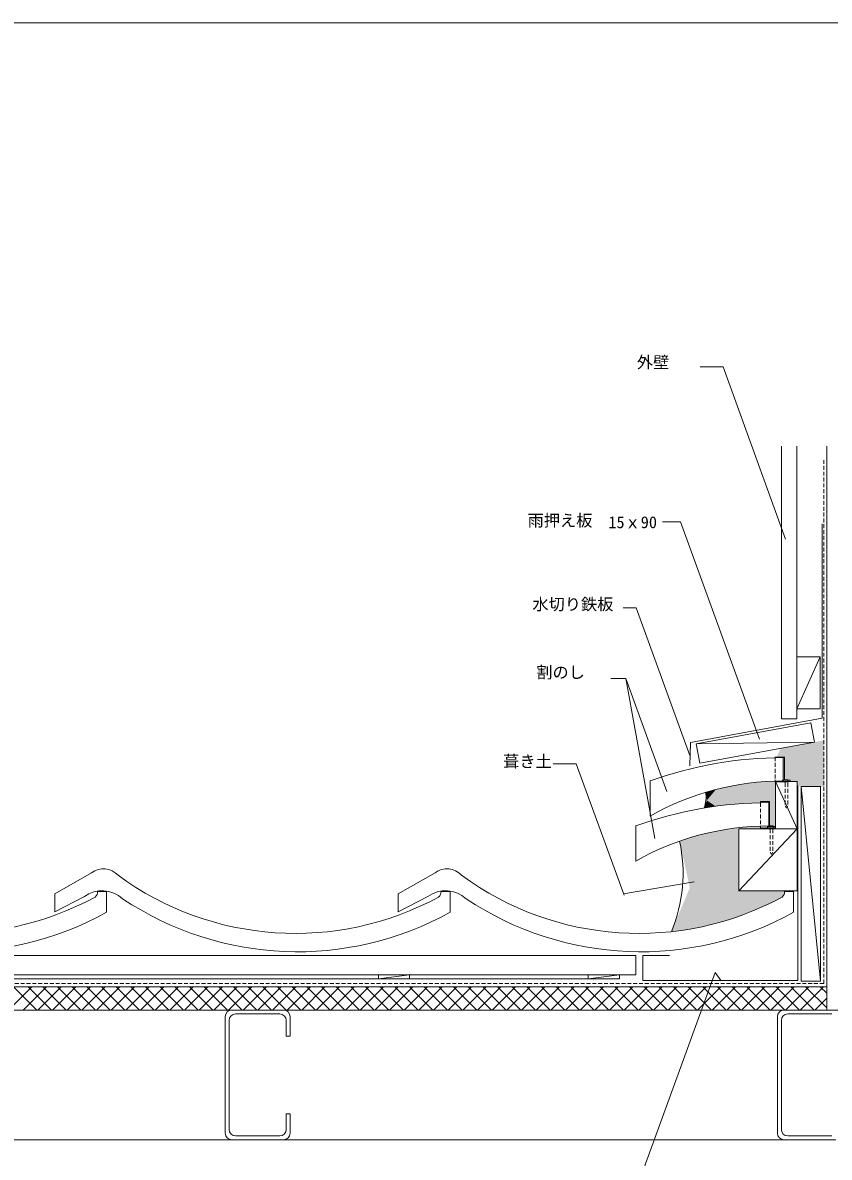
# Model space of a CAD drawing. Units: millimetres, scale not verified. Extents: x -203 to 197, y -138 to 132.
# Drawn here: x -61.8 to 62.7, y -43.3 to 131.6 of the extents above; entities that cross this region are included whole.
import ezdxf
from ezdxf.enums import TextEntityAlignment as Align

# ---------------------------------------------------------------- set-up
doc = ezdxf.new("R2010")
doc.units = ezdxf.units.MM
doc.header["$LTSCALE"] = 0.5
doc.linetypes.add('DASHED1', pattern=[1.8, 1.2, -0.6])
for name, color, linetype, lineweight in [('0-0', 5, 'Continuous', 18), ('1-0', 3, 'Continuous', 18), ('1-1', 4, 'Continuous', 18), ('1-2', 3, 'Continuous', 18), ('1-3', 7, 'Continuous', 18), ('1-4', 5, 'Continuous', 18)]:
    doc.layers.add(name, color=color, linetype=linetype, lineweight=lineweight)
doc.layers.add('1-5_ADD_LINE', color=8, linetype='Continuous')
doc.styles.add('ＭＳ ゴシック', font='')
doc.styles.get('ＭＳ ゴシック').set_extended_font_data('MS Gothic')

msp = doc.modelspace()

# ---------------------------------------------------------------- linework, layer by layer
at = {"layer": '0-0'}
msp.add_line((-203.2432, 131.6351), (196.7568, 131.6351), dxfattribs=at)
at = {"layer": '1-0'}
for p, q in [((35.0315, 14.7194), (35.0315, 9.3194)), ((32.8112, 7.7812), (32.8112, 2.3812)), ((-51.1657, 0.5521), (-56.8374, -2.6729)), ((1.8343, 0.552), (-3.8373, -2.6729)), ((-56.8374, -2.6729), (-56.8374, -5.4729)), ((-52.2649, -3.1042), (-56.8374, -5.4729)), ((-50.2268, -2.3301), (-48.8373, -2.3301)), ((-48.8373, -2.3301), (-48.8373, -5.5114)), ((-48.8373, -2.3301), (-48.8373, -5.5114)), ((-3.8373, -2.6729), (-3.8373, -5.4729)), ((0.7351, -3.1042), (-3.8373, -5.4729)), ((2.7732, -2.3301), (4.1627, -2.3301)), ((4.1627, -2.3301), (4.1627, -5.5114)), ((4.1627, -2.3301), (4.1627, -5.5114)), ((4.1627, -2.3301), (4.1627, -5.5114)), ((55.7732, -2.3301), (57.1627, -2.3301)), ((57.1627, -2.3301), (57.1627, -5.5114)), ((57.1627, -2.3301), (57.1627, -5.5114))]:
    msp.add_line(p, q, dxfattribs=at)
msp.add_lwpolyline([(2.7733, -2.3301), (4.1627, -2.3301), (4.1627, -5.5114)], dxfattribs=at)
for centre, radius, start, end in [((55.5315, -41.8486), 60.168, 90, 109.92029), ((55.5315, -26.8926), 41.612, 90, 119.51465), ((53.3112, -48.7868), 60.168, 90, 109.92029), ((53.3112, -33.8308), 41.612, 90, 119.51465), ((-72.7046, 37.492), 46.2741, 233.73811, 298.51938), ((-49.3259, -1.8964), 3.0627, 42.69055, 126.92075), ((-19.7047, 37.492), 46.2741, 233.73811, 298.51938), ((3.6742, -1.8964), 3.0627, 42.69055, 126.92075), ((33.2954, 37.492), 46.2741, 233.73811, 298.51938), ((-72.3977, 36.9313), 48.5435, 236.25316, 299.03502), ((-49.5126, -6.8228), 4.6263, 47.12305, 126.50717), ((-51.2667, -2.3595), 1.0402, 309.08185, 1.61447), ((-19.3977, 36.9313), 48.5435, 236.25316, 299.03502), ((3.4875, -6.8228), 4.6263, 47.12305, 126.50717), ((1.7333, -2.3595), 1.0402, 309.08185, 1.61447), ((1.7334, -2.3595), 1.0402, 309.08185, 1.61447), ((33.6023, 36.9313), 48.5435, 236.25316, 299.03502), ((54.7334, -2.3595), 1.0402, 309.08185, 1.61447)]:
    msp.add_arc(centre, radius, start, end, dxfattribs=at)
at = {"layer": '1-1', "color": 7}
for p, q in [((55.2703, 24.2794), (55.2703, 66.3649)), ((57.6703, 24.2794), (57.6703, 66.3649)), ((62.2703, 50.7904), (62.2703, 66.3649)), ((62.2703, 50.7904), (62.2703, -20.6007)), ((61.2703, 33.8411), (57.6703, 25.8411)), ((55.2703, 24.2794), (57.6703, 24.2794)), ((42.1257, 20.437), (60.3716, 20.7292)), ((54.3291, 18.3998), (55.7387, 18.3998)), ((55.7387, 18.3998), (55.7387, 14.9179)), ((54.3291, 14.8757), (54.3291, 14.569)), ((56.2884, 14.569), (54.3291, 14.569)), ((54.3793, 14.6271), (57.7183, 7.32)), ((55.4473, 14.8382), (55.4473, 14.6179)), ((55.4473, 14.8382), (56.6473, 14.8382)), ((55.4473, 14.6179), (56.6473, 14.6179)), ((55.8451, 14.9179), (55.7387, 14.9179)), ((56.2884, 14.9179), (55.8451, 14.9179)), ((55.8473, 14.6179), (55.8473, 14.3981)), ((56.2473, 14.6179), (56.2473, 14.3981)), ((56.2884, 14.569), (56.2884, 14.9179)), ((56.6473, 14.6179), (56.6473, 14.8382)), ((58.3092, 13.8484), (61.3093, -16.1516)), ((52.0345, 11.3505), (52.0345, 11.5567)), ((53.444, 11.5567), (52.0345, 11.5567)), ((53.444, 11.5567), (53.444, 7.7871)), ((57.7209, 7.3345), (48.7209, -2.2106)), ((52.0345, 7.745), (52.0345, 7.4382)), ((53.9937, 7.4382), (52.0345, 7.4382)), ((53.1527, 7.7075), (53.1527, 7.4871)), ((53.1527, 7.7075), (54.3527, 7.7075)), ((53.1527, 7.4871), (54.3527, 7.4871)), ((53.5505, 7.7871), (53.444, 7.7871)), ((53.9937, 7.7871), (53.5505, 7.7871)), ((53.5527, 7.4871), (53.5527, 7.2674)), ((53.9527, 7.4871), (53.9527, 7.2674)), ((53.9937, 7.4382), (53.9937, 7.7871)), ((54.3527, 7.4871), (54.3527, 7.7075)), ((57.7209, 7.3345), (57.7209, -2.2106)), ((-83.6866, -12.1735), (32.8331, -12.1735)), ((32.8331, -12.1735), (32.8331, -15.1735)), ((-143.5135, -15.1735), (32.8331, -15.1735)), ((-6.9049, -15.7736), (-2.1049, -15.1736)), ((25.4762, -15.7736), (30.2762, -15.1736)), ((-143.5135, -15.7736), (30.2762, -15.7736)), ((62.2703, -17.0007), (-143.5135, -17.0007)), ((61.3093, -16.1516), (58.3092, -16.1516)), ((62.2703, -20.6007), (-143.5135, -20.6007)), ((62.2703, -20.6007), (64.6703, -20.6007)), ((63.6703, -40.6007), (-143.5135, -40.6007))]:
    msp.add_line(p, q, dxfattribs=at)
at = {"layer": '1-1', "color": 3, "linetype": 'DASHED1'}
for q in [(61.8058, 64.389), (-143.5135, -16.5014)]:
    msp.add_line((61.8058, -16.5014), q, dxfattribs=at)
at = {"layer": '1-1', "color": 3}
for p, q in [((41.2418, 20.6636), (41.1322, 17.0478)), ((57.8031, -16.0263), (57.8031, 13.9737)), ((33.8881, -16.0263), (57.8031, -16.0263)), ((-21.5322, -20.6007), (-29.5322, -20.6007)), ((63.6703, -20.6007), (55.6703, -20.6007)), ((-30.5322, -39.6007), (-30.5322, -21.6007)), ((-29.9322, -39.0007), (-29.9322, -22.2007)), ((-22.1322, -21.2007), (-28.9322, -21.2007)), ((-21.1322, -22.2007), (-21.1322, -24.6007)), ((-20.5322, -21.6007), (-20.5322, -24.6007)), ((54.6703, -39.6007), (54.6703, -21.6007)), ((55.2703, -39.0007), (55.2703, -22.2007)), ((63.0703, -21.2007), (56.2703, -21.2007)), ((-21.1322, -24.6007), (-20.5322, -24.6007)), ((-20.5322, -36.6007), (-21.1322, -36.6007)), ((-21.1322, -39.0007), (-21.1322, -36.6007)), ((-20.5322, -39.6007), (-20.5322, -36.6007)), ((-28.9322, -40.0007), (-22.1322, -40.0007)), ((56.2703, -40.0007), (63.0703, -40.0007)), ((-29.5322, -40.6007), (-21.5322, -40.6007))]:
    msp.add_line(p, q, dxfattribs=at)
at = {"layer": '1-1', "color": 7, "linetype": 'DASHED1'}
for p, q in [((54.3291, 18.3998), (54.3291, 14.8757)), ((55.8473, 14.3981), (55.8473, 10.8995)), ((52.0345, 11.3505), (52.0345, 7.745)), ((55.8473, 10.8995), (56.0473, 10.5238)), ((53.5527, 7.2674), (53.5527, 3.7687)), ((53.5527, 3.7687), (53.7527, 3.393))]:
    msp.add_line(p, q, dxfattribs=at)
at = {"layer": '1-1'}
for p, q in [((-63.9988, -20.6007), (-60.3988, -17.0007)), ((-63.1823, -17.0007), (-59.5823, -20.6007)), ((-61.7361, -20.6007), (-58.1361, -17.0007)), ((-60.9196, -17.0007), (-57.3196, -20.6007)), ((-59.4733, -20.6007), (-55.8733, -17.0007)), ((-58.6568, -17.0007), (-55.0568, -20.6007)), ((-57.2106, -20.6007), (-53.6106, -17.0007)), ((-56.3941, -17.0007), (-52.7941, -20.6007)), ((-54.9478, -20.6007), (-51.3479, -17.0007)), ((-54.1314, -17.0007), (-50.5314, -20.6007)), ((-52.6851, -20.6007), (-49.0851, -17.0007)), ((-51.8687, -17.0007), (-48.2687, -20.6007)), ((-50.4224, -20.6007), (-46.8224, -17.0007)), ((-49.6059, -17.0007), (-46.0059, -20.6007)), ((-48.1596, -20.6007), (-44.5596, -17.0007)), ((-47.3432, -17.0007), (-43.7432, -20.6007)), ((-45.8969, -20.6007), (-42.2969, -17.0007)), ((-45.0805, -17.0007), (-41.4804, -20.6007)), ((-43.6341, -20.6007), (-40.0341, -17.0007)), ((-42.8177, -17.0007), (-39.2177, -20.6007)), ((-41.3714, -20.6007), (-37.7714, -17.0007)), ((-40.555, -17.0007), (-36.955, -20.6007)), ((-39.1087, -20.6007), (-35.5087, -17.0007)), ((-38.2922, -17.0007), (-34.6922, -20.6007)), ((-36.8459, -20.6007), (-33.2459, -17.0007)), ((-36.0295, -17.0007), (-32.4295, -20.6007)), ((-34.5832, -20.6007), (-30.9832, -17.0007)), ((-33.7668, -17.0007), (-30.1668, -20.6007)), ((-32.3204, -20.6007), (-28.7205, -17.0007)), ((-31.504, -17.0007), (-27.904, -20.6007)), ((-30.0577, -20.6007), (-26.4577, -17.0007)), ((-29.2413, -17.0007), (-25.6413, -20.6007)), ((-27.795, -20.6007), (-24.195, -17.0007)), ((-26.9786, -17.0007), (-23.3786, -20.6007)), ((-25.5322, -20.6007), (-21.9322, -17.0007)), ((-24.7158, -17.0007), (-21.1158, -20.6007)), ((-23.2695, -20.6007), (-19.6695, -17.0007)), ((-22.4531, -17.0007), (-18.8531, -20.6007)), ((-21.0067, -20.6007), (-17.4067, -17.0007)), ((-20.1903, -17.0007), (-16.5903, -20.6007)), ((-18.744, -20.6007), (-15.144, -17.0007)), ((-17.9276, -17.0007), (-14.3276, -20.6007)), ((-16.4813, -20.6007), (-12.8813, -17.0007)), ((-15.6649, -17.0007), (-12.0649, -20.6007)), ((-14.2185, -20.6007), (-10.6185, -17.0007)), ((-13.4021, -17.0007), (-9.8022, -20.6007)), ((-11.9558, -20.6007), (-8.3558, -17.0007)), ((-11.1394, -17.0007), (-7.5394, -20.6007)), ((-9.693, -20.6007), (-6.0931, -17.0007)), ((-8.8767, -17.0007), (-5.2767, -20.6007)), ((-7.4303, -20.6007), (-3.8303, -17.0007)), ((-6.614, -17.0007), (-3.014, -20.6007)), ((-5.1676, -20.6007), (-1.5676, -17.0007)), ((-4.3512, -17.0007), (-0.7512, -20.6007)), ((-2.9048, -20.6007), (0.6952, -17.0007)), ((-2.0885, -17.0007), (1.5115, -20.6007)), ((-0.6421, -20.6007), (2.9579, -17.0007)), ((0.1742, -17.0007), (3.7742, -20.6007)), ((1.6207, -20.6007), (5.2207, -17.0007)), ((2.437, -17.0007), (6.037, -20.6007)), ((3.8834, -20.6007), (7.4834, -17.0007)), ((4.6997, -17.0007), (8.2997, -20.6007)), ((6.1462, -20.6007), (9.7462, -17.0007)), ((6.9625, -17.0007), (10.5625, -20.6007)), ((8.4089, -20.6007), (12.0089, -17.0007)), ((9.2252, -17.0007), (12.8252, -20.6007)), ((10.6716, -20.6007), (14.2716, -17.0007)), ((11.4879, -17.0007), (15.0879, -20.6007)), ((12.9344, -20.6007), (16.5344, -17.0007)), ((13.7507, -17.0007), (17.3507, -20.6007)), ((15.1971, -20.6007), (18.7971, -17.0007)), ((16.0134, -17.0007), (19.6134, -20.6007)), ((17.4598, -20.6007), (21.0599, -17.0007)), ((18.2762, -17.0007), (21.8762, -20.6007)), ((19.7226, -20.6007), (23.3226, -17.0007)), ((20.5389, -17.0007), (24.1389, -20.6007)), ((21.9854, -20.6007), (25.5854, -17.0007)), ((22.8016, -17.0007), (26.4016, -20.6007)), ((24.2481, -20.6007), (27.8481, -17.0007)), ((25.0644, -17.0007), (28.6644, -20.6007)), ((26.5109, -20.6007), (30.1109, -17.0007)), ((27.3271, -17.0007), (30.9271, -20.6007)), ((28.7736, -20.6007), (32.3736, -17.0007)), ((29.5898, -17.0007), (33.1898, -20.6007)), ((31.0364, -20.6007), (34.6363, -17.0007)), ((31.8525, -17.0007), (35.4525, -20.6007)), ((33.2991, -20.6007), (36.8991, -17.0007)), ((34.1153, -17.0007), (37.7153, -20.6007)), ((35.5618, -20.6007), (39.1618, -17.0007)), ((36.378, -17.0007), (39.978, -20.6007)), ((37.8246, -20.6007), (41.4245, -17.0007)), ((38.6407, -17.0007), (42.2407, -20.6007)), ((40.0873, -20.6007), (43.6873, -17.0007)), ((40.9035, -17.0007), (44.5035, -20.6007)), ((42.3501, -20.6007), (45.95, -17.0007)), ((43.1662, -17.0007), (46.7662, -20.6007)), ((44.6128, -20.6007), (48.2128, -17.0007)), ((45.429, -17.0007), (49.029, -20.6007)), ((46.8755, -20.6007), (50.4755, -17.0007)), ((47.6917, -17.0007), (51.2917, -20.6007)), ((49.1383, -20.6007), (52.7383, -17.0007)), ((49.9544, -17.0007), (53.5544, -20.6007)), ((51.401, -20.6007), (55.001, -17.0007)), ((52.2172, -17.0007), (55.8172, -20.6007)), ((53.6638, -20.6007), (57.2638, -17.0007)), ((54.4799, -17.0007), (58.0799, -20.6007)), ((55.9265, -20.6007), (59.5265, -17.0007)), ((56.7426, -17.0007), (60.3427, -20.6007)), ((58.1892, -20.6007), (61.7893, -17.0007)), ((59.0054, -17.0007), (62.2703, -20.2657)), ((61.2681, -17.0007), (62.2703, -18.0029)), ((60.452, -20.6007), (62.2703, -18.7824))]:
    msp.add_line(p, q, dxfattribs=at)
at = {"layer": '1-1', "color": 3}
for points in [[(41.2418, 20.6636), (61.5533, 24.384), (61.5533, 36.389)], [(33.8881, -16.0263), (33.8881, -12.1735), (37.997, -12.1735)]]:
    msp.add_lwpolyline(points, dxfattribs=at)
at = {"layer": '1-1', "color": 7}
for points in [[(57.6703, 25.8411), (57.6703, 33.8411), (61.2703, 33.8411), (61.2703, 25.8411)], [(42.6662, 17.4861), (42.1257, 20.437), (59.8311, 23.6801), (60.3716, 20.7292)], [(54.3793, 7.32), (57.7183, 7.32), (57.7183, 14.6271), (54.3793, 14.6271)], [(-6.9049, -15.7736), (-6.9049, -15.1736), (-2.1049, -15.1736), (-2.1049, -15.7736)], [(25.4762, -15.7736), (25.4762, -15.1736), (30.2762, -15.1736), (30.2762, -15.7736)]]:
    msp.add_lwpolyline(points, close=True, dxfattribs=at)
at = {"layer": '1-1', "color": 7, "linetype": 'DASHED1'}
for points in [[(56.2473, 14.3981), (56.2473, 10.8995), (56.0473, 10.5238)], [(53.9527, 7.2674), (53.9527, 3.7687), (53.7527, 3.393)]]:
    msp.add_lwpolyline(points, dxfattribs=at)
at = {"layer": '1-1', "color": 7}
for points in [[(58.3092, -16.1516), (58.3092, 13.8484), (61.3093, 13.8484), (61.3093, -16.1516)], [(57.7209, 7.3345), (48.7209, 7.3345), (48.7209, -2.2106), (57.7209, -2.2106)]]:
    msp.add_lwpolyline(points, dxfattribs=at)
at = {"layer": '1-1', "color": 3}
for centre, start, end in [((-29.5322, -21.6007), 90, 180), ((-21.5322, -21.6007), 0, 90), ((55.6703, -21.6007), 90, 180), ((-28.9322, -22.2007), 90, 180), ((-22.1322, -22.2007), 0, 90), ((56.2703, -22.2007), 90, 180), ((-29.5322, -39.6007), 180, 270), ((-28.9322, -39.0007), 180, 270), ((-22.1322, -39.0007), 270, 0), ((-21.5322, -39.6007), 270, 0), ((55.6703, -39.6007), 180, 270), ((56.2703, -39.0007), 180, 270)]:
    msp.add_arc(centre, 1, start, end, dxfattribs=at)
at = {"layer": '1-2'}
for p, q in [((55.5315, 18.3194), (55.5315, 14.7194)), ((53.3112, 11.3812), (53.3112, 7.7812))]:
    msp.add_line(p, q, dxfattribs=at)
at = {"layer": '1-3'}
for p, q in [((46.271, 78.5559), (42.7508, 78.5559)), ((55.9323, 52.0115), (46.271, 78.5559)), ((39.7198, 54.6547), (36.9227, 54.6547)), ((51.9146, 21.1499), (39.7198, 54.6547)), ((32.8626, 41.4317), (30.8788, 41.4317)), ((41.16, 18.6346), (32.8626, 41.4317)), ((31.2585, 30.5034), (28.9362, 30.5034)), ((37.5853, 13.1206), (31.2585, 30.5034)), ((35.7633, 5.8327), (31.2585, 30.5034)), ((23.6168, 17.3719), (20.0862, 17.3719)), ((23.6168, 17.3719), (30.9907, -2.8876)), ((30.9125, -2.6729), (41.8366, -0.8479)), ((45.0329, -14.7914), (22.8373, -75.7731)), ((45.0329, -14.7914), (45.9742, -16.0819))]:
    msp.add_line(p, q, dxfattribs=at)
at = {"layer": '1-3', "color": 3}
msp.add_line((61.5533, 36.389), (61.5533, 54.389), dxfattribs=at)
at = {"layer": '1-4'}
for centre, radius, start, end in [((38.385, 12.2911), 5.2627, 340.69486, 7.44637), ((17.001, 0.4537), 23.1036, 337.16771, 12.47195)]:
    msp.add_arc(centre, radius, start, end, dxfattribs=at)
at = {"layer": '1-4', "color": 1}
for centre, radius, start, end in [((38.385, 12.2911), 5.2627, 340.69486, 7.44637), ((17.001, 0.4537), 23.1036, 337.16771, 12.47195)]:
    msp.add_arc(centre, radius, start, end, dxfattribs=at)
at = {"layer": '1-4', "color": 8}
msp.add_solid([(39.5594, 5.4432), (41.1471, -1.7353), (48.7209, -2.2106)], dxfattribs=at)
at = {"layer": '1-5_ADD_LINE'}
for points in [[(61.8058, 20.9773), (55.1926, 19.7806), (54.4773, 18.3102)], [(61.8058, 20.9773), (54.4773, 18.3102), (55.5315, 18.3194)], [(61.8058, 20.9773), (55.5315, 18.3194), (55.5315, 14.7194)], [(61.8058, 20.9773), (55.6506, 14.8382), (56.6473, 14.8382)], [(56.6473, 14.6271), (57.7183, 14.6271), (61.8058, 20.9773)], [(61.8058, 20.9773), (56.6473, 14.8382), (56.6473, 14.6271)], [(57.7183, 14.6271), (57.8031, 13.9737), (61.8058, 20.9773)], [(61.8058, 20.9773), (57.8031, 13.9737), (58.3092, 13.8484)], [(61.8058, 20.9773), (58.3092, 13.8484), (61.8058, 13.8484)], [(54.3291, 14.702), (43.7656, 11.7323), (54.3291, 14.678), (53.3112, 11.3812)], [(43.7656, 11.7323), (54.3809, 14.6925), (52.9995, 14.6324)], [(43.7656, 11.7323), (52.9995, 14.6324), (51.3179, 14.5273)], [(43.7656, 11.7323), (51.3179, 14.5273), (49.9215, 14.3021)], [(43.7656, 11.7323), (49.9215, 14.3021), (48.2849, 14.0919)], [(43.7656, 11.7323), (48.2849, 14.0919), (46.7684, 13.7916)], [(54.3291, 14.702), (53.3112, 11.3812), (54.3527, 7.7075), (53.3112, 7.7812)], [(43.7656, 11.7323), (45.1469, 13.3862), (43.6034, 12.9732)], [(43.7656, 11.7323), (46.7684, 13.7916), (45.1469, 13.3862)], [(43.7656, 11.7323), (43.3518, 10.5513), (45.1318, 10.8037)], [(43.7656, 11.7323), (45.1318, 10.8037), (47.5192, 11.119)], [(43.7656, 11.7323), (47.5192, 11.119), (50.0567, 11.3142)], [(43.7656, 11.7323), (50.0567, 11.3142), (51.8885, 11.3892)], [(43.7656, 11.7323), (51.8885, 11.3892), (53.3112, 11.3812)], [(39.5594, 5.4432), (48.7209, -2.2106), (48.7209, 7.5273)], [(39.5594, 5.4432), (48.7209, 7.5273), (41.8593, 6.1547), (43.3759, 6.5683)], [(48.7209, 7.5273), (44.8729, 6.9229), (43.3759, 6.5683)], [(48.7209, 7.5273), (48.7209, 7.3345), (48.7209, 7.5273), (53.1527, 7.7075)], [(48.7209, 7.3345), (53.1259, 7.3168), (53.1527, 7.7075)], [(48.7209, 7.5273), (53.7527, 7.7075), (49.6894, 7.6261), (50.5474, 7.6892)], [(53.7527, 7.7075), (53.3112, 7.7812), (50.5474, 7.6892), (51.2603, 7.7334)], [(53.3112, 7.7812), (52.5284, 7.7775), (51.2603, 7.7334), (52.0345, 7.7617)], [(41.1471, -1.7353), (38.2943, -8.5113), (48.7209, -2.2106), (48.7209, -5.0011)], [(38.2943, -8.5113), (55.7085, -2.6488), (55.7732, -2.3302)], [(38.2943, -8.5113), (55.6019, -3.0112), (55.7085, -2.6488)], [(38.2943, -8.5113), (55.3892, -3.167), (55.6019, -3.0112)], [(38.2943, -8.5113), (54.6851, -3.5655), (55.3892, -3.167)], [(48.7209, -2.2106), (48.7209, -4.8241), (55.8244, -2.2165), (55.7732, -2.3302)], [(38.2943, -8.5113), (53.0647, -4.3757), (54.6851, -3.5655)], [(38.2943, -8.5113), (50.1011, -5.6123), (53.0647, -4.3757)], [(38.2943, -8.5113), (47.7132, -6.4865), (50.1011, -5.6123)], [(38.2943, -8.5113), (45.0908, -7.2327), (47.7132, -6.4865)], [(38.2943, -8.5113), (42.447, -7.851), (45.0908, -7.2327)], [(38.2943, -8.5113), (40.2723, -8.2134), (42.447, -7.851)]]:
    msp.add_solid(points, dxfattribs=at)

# ---------------------------------------------------------------- texts
at = {"layer": '1-1', "color": 7, "style": 'ＭＳ ゴシック'}
msp.add_text('葺き土', height=1.833, dxfattribs=at).set_placement((12.3404, 16.2744), align=Align.BOTTOM_LEFT)
at = {"layer": '1-3', "style": 'ＭＳ ゴシック'}
for s, p in [('外壁', (32.9722, 77.8201)), ('雨押え板', (16.1129, 53.4222)), ('15ｘ90', (28.5861, 53.1481)), ('水切り鉄板', (16.8517, 40.5136)), ('割のし', (17.4575, 30.0138))]:
    msp.add_text(s, height=1.833, dxfattribs=at).set_placement(p, align=Align.BOTTOM_LEFT)

doc.saveas('drawing.dxf')
